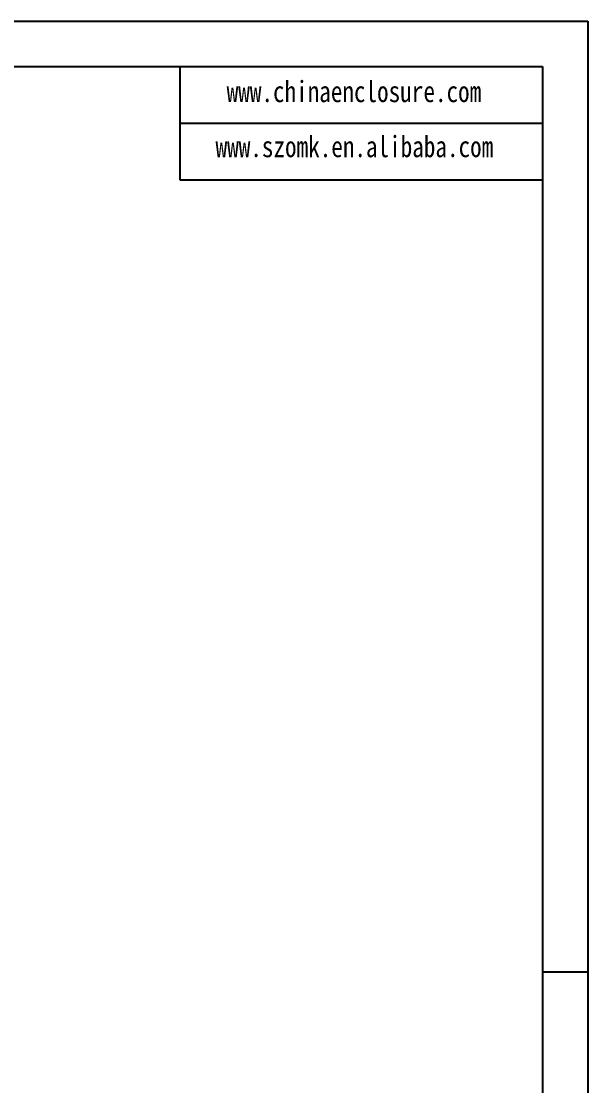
# Model space of a CAD drawing. Header units: inches. Extents: x -602 to 2189, y 557 to 1254.
# Drawn here: x 175.5 to 382.9, y 863.9 to 1253.9 of the extents above; entities that cross this region are included whole.
import ezdxf

# ---------------------------------------------------------------- set-up
doc = ezdxf.new("R2010")
doc.units = ezdxf.units.IN
doc.layers.add('文字', color=81, linetype='Continuous')
doc.styles.add('宋体', font='', dxfattribs={"width": 0.8, "height": 3.5})
doc.styles.get('宋体').set_extended_font_data('SimSun')

msp = doc.modelspace()

# ---------------------------------------------------------------- linework, layer by layer
for p, q in [((-602.493, 1253.93), (382.882, 1253.93)), ((382.882, 1253.93), (382.882, 557.2)), ((-569.315, 1237.341), (366.293, 1237.341)), ((233.583, 1237.341), (233.583, 1195.869)), ((366.293, 1237.341), (366.293, 573.789)), ((233.583, 1216.605), (366.293, 1216.605)), ((233.583, 1195.869), (366.293, 1195.869)), ((382.882, 905.565), (366.293, 905.565))]:
    msp.add_line(p, q)

# ---------------------------------------------------------------- texts
at = {"layer": '文字', "color": 0, "char_height": 7.78568, "width": 136.78687, "attachment_point": 1, "style": '宋体'}
for s, insert in [('www.chinaenclosure.com', (250.68, 1232.089)), ('www.szomk.en.alibaba.com', (246.611, 1211.927))]:
    msp.add_mtext(s, dxfattribs=dict(at, insert=insert))

doc.saveas('drawing.dxf')
